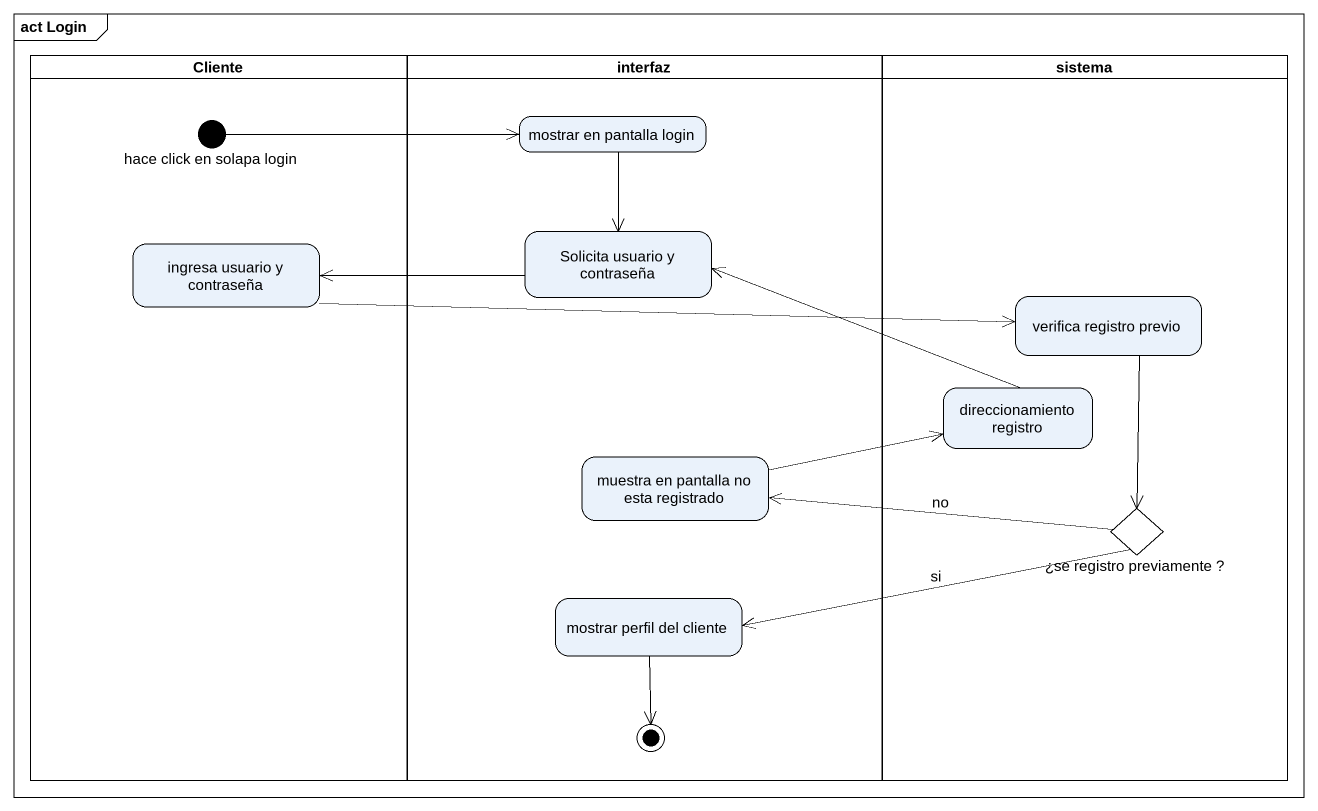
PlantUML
@startuml
mainframe act Login
hide empty description
state Cliente <<partition>> {
  state "hace click en solapa login" as hace_click_en_solapa_login <<start>>
  state "ingresa usuario y contraseña" as ingresa_usuario_y_contraseña
}
state interfaz <<partition>> {
  state "mostrar en pantalla login" as mostrar_en_pantalla_login
  state "Solicita usuario y contraseña" as Solicita_usuario_y
  state "muestra en pantalla no esta registrado" as muestra_en_pantalla_no_esta
  state "mostrar perfil del cliente" as mostrar_perfil_del_cliente
  mostrar_perfil_del_cliente --> [*]
}
state sistema <<partition>> {
  state "verifica registro previo" as verifica_registro_previo
  state "direccionamiento registro" as direccionamiento_registro
  state "¿se registro previamente ?" as se_registro_previamente <<choice>>
}
hace_click_en_solapa_login -right-> mostrar_en_pantalla_login
mostrar_en_pantalla_login --> Solicita_usuario_y
ingresa_usuario_y_contraseña -right-> verifica_registro_previo
Solicita_usuario_y -left-> ingresa_usuario_y_contraseña
verifica_registro_previo --> se_registro_previamente
direccionamiento_registro -left-> Solicita_usuario_y
muestra_en_pantalla_no_esta -right-> direccionamiento_registro
se_registro_previamente -left-> muestra_en_pantalla_no_esta : no
se_registro_previamente -left-> mostrar_perfil_del_cliente : si
@enduml
